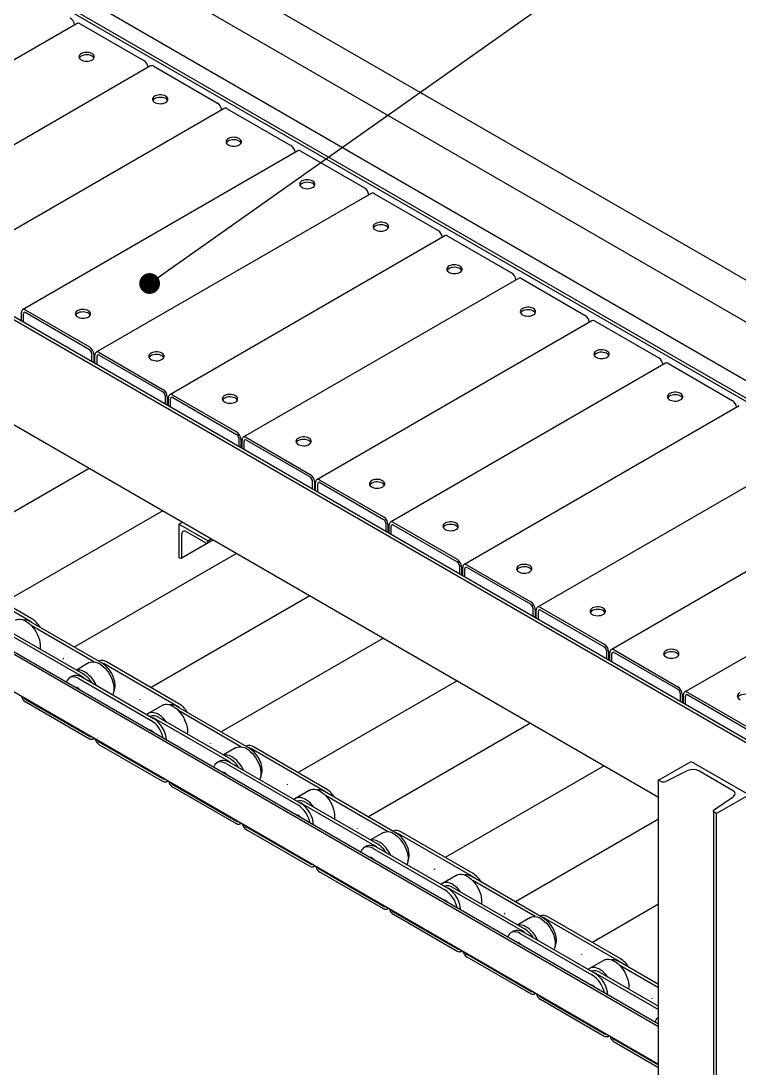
# Model space of a CAD drawing. Header units: millimetres. Extents: x 0 to 11880, y 0 to 8400.
# Drawn here: x 4230 to 4931, y 1786 to 2808 of the extents above; entities that cross this region are included whole.
import ezdxf

# ---------------------------------------------------------------- set-up
doc = ezdxf.new("R2010")
doc.units = ezdxf.units.MM
doc.header["$LTSCALE"] = 20
doc.layers.add('ANNOTAZIONI', color=7, linetype='Continuous')
doc.styles.get("Standard").update_dxf_attribs({"font": 'arial.ttf'})
doc.dimstyles.new('SLDDIMSTYLE1', dxfattribs={"dimtxt": 0.18, "dimasz": 20.32, "dimexe": 0, "dimexo": 0.0625, "dimgap": 0, "dimtad": 0, "dimtih": 1, "dimtoh": 1, "dimdec": 0, "dimrnd": 1e-09, "dimzin": 0, "dimdsep": 46, "dimtxsty": 'Standard', "dimblk1": 'DOT', "dimblk2": 'DOT', "dimsah": 1, "dimcen": 0.09, "dimadec": 0, "dimazin": 0, "dimtfac": 20.32, "dimtdec": 0, "dimtofl": 0, "dimtmove": 0, "dimatfit": 3, "dimldrblk": 'DOT', "dimfxl": 1, "dimfrac": 2, "dimtolj": 1, "dimtzin": 0, "dimarcsym": 0})

# ---------------------------------------------------------------- blocks, each defined once
blk = doc.blocks.new('_Dot')
at = {"color": 0, "linetype": 'ByBlock', "lineweight": -2}
blk.add_line((-0.5, 0), (-1, 0), dxfattribs=at)
at = {"color": 0, "linetype": 'ByBlock', "const_width": 0.5}
blk.add_lwpolyline([(-0.25, 0, 1), (0.25, 0, 1)], format="xyb", close=True, dxfattribs=at)

msp = doc.modelspace()

# ---------------------------------------------------------------- linework, layer by layer
at = {"color": 7, "linetype": 'Continuous', "lineweight": 25}
for p, q in [((6355.66, 1736.59), (3127.72, 3600.04)), ((6320.3, 1716.18), (3092.36, 3579.63)), ((6320.3, 1659.02), (3092.36, 3522.48)), ((6304.04, 1648), (3076.1, 3511.45)), ((6306.87, 1649.64), (3078.93, 3513.09)), ((6015.54, 1481.46), (2787.6, 3344.91)), ((6018.37, 1483.09), (2790.43, 3346.54)), ((4284.37, 2805.96), (4015.67, 2650.84)), ((4287.37, 2805.66), (4349.6, 2769.74)), ((4356.22, 2764.48), (4087.52, 2609.37)), ((4359.22, 2764.19), (4421.44, 2728.27)), ((4428.06, 2723.01), (4159.36, 2567.89)), ((4431.06, 2722.71), (4493.28, 2686.79)), ((4499.9, 2681.54), (4231.2, 2526.42)), ((4502.9, 2681.24), (4565.13, 2645.32)), ((4571.74, 2640.06), (4303.04, 2484.95)), ((4574.74, 2639.77), (4636.97, 2603.84)), ((3883.61, 2609.87), (4852.35, 2050.63)), ((4643.58, 2598.59), (4374.88, 2443.47)), ((4646.58, 2598.29), (4708.81, 2562.37)), ((4715.43, 2557.12), (4446.73, 2402)), ((4718.43, 2556.82), (4780.65, 2520.9)), ((4234.2, 2526.12), (4296.43, 2490.2)), ((4229.96, 2515.52), (4229.96, 2523.67)), ((4232.08, 2514.29), (4232.08, 2522.45)), ((4234.2, 2523.67), (4296.43, 2487.75)), ((4787.27, 2515.64), (4518.57, 2360.53)), ((4790.27, 2515.35), (4852.49, 2479.42)), ((4298.55, 2484.08), (4298.55, 2475.92)), ((4306.04, 2484.65), (4368.27, 2448.73)), ((4300.67, 2482.85), (4300.67, 2474.7)), ((4301.8, 2474.04), (4301.8, 2482.2)), ((4303.92, 2472.82), (4303.92, 2480.97)), ((4306.04, 2482.2), (4368.27, 2446.28)), ((4859.11, 2474.17), (4590.41, 2319.05)), ((4862.11, 2473.87), (4924.34, 2437.95)), ((4377.88, 2443.18), (4440.11, 2407.25)), ((4370.39, 2442.6), (4370.39, 2434.45)), ((4372.51, 2441.38), (4372.51, 2433.22)), ((4373.64, 2432.57), (4373.64, 2440.73)), ((4375.76, 2431.35), (4375.76, 2439.5)), ((4377.88, 2440.73), (4440.11, 2404.8)), ((4930.95, 2432.7), (4662.25, 2277.58)), ((4442.23, 2401.13), (4442.23, 2392.97)), ((4444.35, 2399.91), (4444.35, 2391.75)), ((4445.48, 2391.1), (4445.48, 2399.25)), ((4447.6, 2389.87), (4447.6, 2398.03)), ((4449.73, 2401.7), (4511.95, 2365.78)), ((4449.73, 2399.25), (4511.95, 2363.33)), ((4852.35, 1828.93), (3883.61, 2388.17)), ((4852.35, 1826.52), (3883.61, 2385.76)), ((5002.8, 2391.22), (4734.09, 2236.11)), ((4296.31, 2371.62), (4137.91, 2280.18)), ((4514.07, 2359.66), (4514.07, 2351.5)), ((4516.19, 2358.43), (4516.19, 2350.28)), ((4517.33, 2349.62), (4517.33, 2357.78)), ((4519.45, 2348.4), (4519.45, 2356.55)), ((4521.57, 2360.23), (4583.79, 2324.31)), ((4521.57, 2357.78), (4583.79, 2321.86)), ((4852.35, 1789.77), (3883.61, 2349.01)), ((5074.64, 2349.75), (4805.94, 2194.63)), ((4368.15, 2330.15), (4212.93, 2240.54)), ((4383.89, 2317.24), (4387.21, 2319.15)), ((4412.18, 2300.91), (4383.89, 2317.24)), ((4383.89, 2317.24), (4383.89, 2284.58)), ((4585.91, 2318.18), (4585.91, 2310.03)), ((4588.04, 2316.96), (4588.04, 2308.8)), ((4589.17, 2308.15), (4589.17, 2316.31)), ((4591.29, 2306.92), (4591.29, 2315.08)), ((4593.41, 2318.76), (4655.64, 2282.83)), ((4593.41, 2316.31), (4655.64, 2280.38)), ((4386.1, 2284.02), (4417.08, 2301.91)), ((4386.72, 2285.39), (4386.72, 2307.44)), ((4390.96, 2309.89), (4410.06, 2298.87)), ((4411.56, 2298.72), (4417.08, 2301.91)), ((4412.18, 2300.91), (4415.49, 2302.82)), ((4412.18, 2300.1), (4412.18, 2300.91)), ((5146.48, 2308.28), (4877.78, 2153.16)), ((4440, 2288.68), (4281.59, 2197.23)), ((4383.89, 2284.58), (4384.6, 2284.17)), ((4657.76, 2276.71), (4657.76, 2268.55)), ((4659.88, 2275.48), (4659.88, 2267.33)), ((4661.01, 2266.68), (4661.01, 2274.83)), ((4663.13, 2265.45), (4663.13, 2273.61)), ((4665.25, 2277.28), (4727.48, 2241.36)), ((4665.25, 2274.83), (4727.48, 2238.91)), ((4237.31, 2223.2), (4167.31, 2263.61)), ((4240.14, 2224.83), (4170.14, 2265.25)), ((4511.84, 2247.2), (4356.61, 2157.59)), ((4729.6, 2235.24), (4729.6, 2227.08)), ((4731.72, 2234.01), (4731.72, 2225.86)), ((4732.85, 2225.2), (4732.85, 2233.36)), ((4734.97, 2223.98), (4734.97, 2232.13)), ((4737.09, 2235.81), (4799.32, 2199.89)), ((4737.09, 2233.36), (4799.32, 2197.44)), ((4308.8, 2181.52), (4238.8, 2221.94)), ((4300.81, 2182.87), (4239.71, 2218.14)), ((4217.59, 2209.69), (4287.58, 2169.28)), ((4220.42, 2211.32), (4290.41, 2170.91)), ((4583.68, 2205.73), (4425.27, 2114.28)), ((4801.44, 2193.76), (4801.44, 2185.61)), ((4803.56, 2192.54), (4803.56, 2184.38)), ((4804.69, 2183.73), (4804.69, 2191.88)), ((4806.81, 2182.5), (4806.81, 2190.66)), ((4808.94, 2194.33), (4871.16, 2158.41)), ((4808.94, 2191.89), (4871.16, 2155.96)), ((4296.18, 2181.98), (4283.71, 2174.78)), ((4380.99, 2140.25), (4310.99, 2180.67)), ((4383.82, 2141.89), (4313.82, 2182.3)), ((4280.08, 2168.9), (4277.25, 2167.27)), ((4289.08, 2168.01), (4359.07, 2127.6)), ((4284.33, 2157.54), (4283.73, 2157.19)), ((4286.25, 2166.38), (4356.24, 2125.97)), ((4320.16, 2159.1), (4321.52, 2159.89)), ((4655.52, 2164.26), (4500.3, 2074.65)), ((4873.28, 2152.29), (4873.28, 2144.13)), ((4875.4, 2151.06), (4875.4, 2142.91)), ((4876.54, 2142.26), (4876.54, 2150.41)), ((4878.66, 2141.03), (4878.66, 2149.19)), ((4880.78, 2152.86), (4943, 2116.94)), ((4880.78, 2150.41), (4943, 2114.49)), ((4296.42, 2109.87), (4234.2, 2145.8)), ((4296.42, 2107.42), (4234.2, 2143.35)), ((4368.03, 2140.51), (4353.88, 2132.35)), ((4452.48, 2098.58), (4382.48, 2138.99)), ((4361.27, 2126.74), (4431.26, 2086.33)), ((4364.1, 2128.37), (4434.09, 2087.97)), ((4444.49, 2099.92), (4383.4, 2135.19)), ((4356.18, 2116.06), (4355.57, 2115.71)), ((4727.37, 2122.78), (4568.96, 2031.34)), ((4299.42, 2107.13), (4301.02, 2108.05)), ((4368.26, 2068.4), (4306.04, 2104.32)), ((4368.26, 2065.95), (4306.04, 2101.87)), ((4439.87, 2099.04), (4427.39, 2091.84)), ((4524.68, 2057.31), (4454.67, 2097.72)), ((4527.51, 2058.94), (4457.5, 2099.35)), ((4423.76, 2085.95), (4420.93, 2084.32)), ((4852.35, 2067.22), (4884.17, 2085.59)), ((4884.17, 2085.59), (4940.74, 2052.94)), ((4429.93, 2083.43), (4499.92, 2043.02)), ((4432.76, 2085.06), (4502.75, 2044.66)), ((4463.84, 2076.15), (4465.21, 2076.94)), ((4799.21, 2081.31), (4643.98, 1991.7)), ((4880.89, 2076.57), (4859.55, 2066.08)), ((4924.68, 2057.31), (4891.74, 2076.32)), ((4371.26, 2065.65), (4372.86, 2066.58)), ((4428.02, 2074.59), (4427.41, 2074.24)), ((4854.12, 2066.2), (4852.35, 2067.22)), ((4852.35, 1622.21), (4852.35, 2067.22)), ((4440.11, 2026.93), (4377.88, 2062.85)), ((4440.11, 2024.48), (4377.88, 2060.4)), ((4511.71, 2057.56), (4497.57, 2049.4)), ((4596.17, 2015.63), (4526.16, 2056.04)), ((4507.78, 2045.43), (4577.78, 2005.02)), ((4588.18, 2016.98), (4527.08, 2052.25)), ((4906.93, 2038.72), (4925.12, 2051.05)), ((4940.74, 2052.94), (4908.92, 2034.57)), ((4504.95, 2043.79), (4574.95, 2003.39)), ((4905.97, 2037.22), (4905.97, 1592.21)), ((4908.92, 2034.57), (4907.15, 2035.59)), ((4908.92, 1589.55), (4908.92, 2034.57)), ((4443.11, 2024.18), (4444.7, 2025.1)), ((4499.86, 2033.11), (4499.25, 2032.76)), ((4852.35, 2029.04), (4712.64, 1948.39)), ((4511.95, 1985.45), (4449.72, 2021.38)), ((4511.95, 1983), (4449.72, 2018.93)), ((4583.55, 2016.09), (4571.08, 2008.89)), ((4668.36, 1974.36), (4598.36, 2014.77)), ((4671.19, 1975.99), (4601.19, 2016.41)), ((4567.44, 2003.01), (4564.62, 2001.37)), ((4573.62, 2000.48), (4643.61, 1960.08)), ((4576.44, 2002.12), (4646.44, 1961.71)), ((4607.53, 1993.21), (4608.89, 1994)), ((4514.95, 1982.71), (4516.55, 1983.63)), ((4571.7, 1991.64), (4571.1, 1991.29)), ((4583.79, 1943.98), (4521.57, 1979.9)), ((4583.79, 1941.53), (4521.57, 1977.45)), ((4655.39, 1974.62), (4641.25, 1966.45)), ((4739.85, 1932.68), (4669.85, 1973.1)), ((4731.86, 1934.03), (4670.77, 1969.3)), ((4648.64, 1960.85), (4718.63, 1920.44)), ((4651.47, 1962.48), (4721.46, 1922.07)), ((4586.79, 1941.23), (4588.39, 1942.16)), ((4643.54, 1950.17), (4642.94, 1949.82)), ((4852.35, 1946.09), (4787.67, 1908.75)), ((4655.63, 1902.51), (4593.41, 1938.43)), ((4655.63, 1900.06), (4593.41, 1935.98)), ((4727.24, 1933.14), (4714.76, 1925.94)), ((4814.87, 1893.05), (4744.87, 1933.46)), ((4812.05, 1891.41), (4742.04, 1931.83)), ((4711.13, 1920.06), (4708.3, 1918.43)), ((4717.3, 1917.54), (4787.29, 1877.13)), ((4720.13, 1919.17), (4790.12, 1878.76)), ((4715.39, 1908.69), (4714.78, 1908.34)), ((4751.21, 1910.26), (4752.57, 1911.05)), ((4658.63, 1899.76), (4660.23, 1900.68)), ((4727.47, 1861.03), (4665.25, 1896.96)), ((4727.47, 1858.58), (4665.25, 1894.51)), ((4799.08, 1891.67), (4784.94, 1883.51)), ((4852.35, 1867.74), (4813.53, 1890.15)), ((4852.35, 1864.47), (4814.45, 1886.35)), ((4792.32, 1877.9), (4852.35, 1843.25)), ((4795.15, 1879.53), (4852.35, 1846.51)), ((4787.23, 1867.22), (4786.62, 1866.87)), ((4730.47, 1858.29), (4732.07, 1859.21)), ((4799.32, 1819.56), (4737.09, 1855.48)), ((4799.32, 1817.11), (4737.09, 1853.03)), ((4852.35, 1835.69), (4851.98, 1835.48)), ((4802.32, 1816.81), (4803.91, 1817.74)), ((4852.35, 1788.94), (4808.93, 1814.01)), ((4852.35, 1786.49), (4808.93, 1811.56))]:
    msp.add_line(p, q, dxfattribs=at)
at = {"color": 7, "linetype": 'Continuous', "lineweight": 25, "flags": 128}
for points in [[(4299.04, 2776.47), (4297.78, 2777.06), (4296.32, 2777.48), (4294.75, 2777.7), (4293.13, 2777.73), (4291.54, 2777.55), (4290.05, 2777.18), (4288.73, 2776.64), (4287.65, 2775.94), (4286.85, 2775.12), (4286.37, 2774.23), (4286.24, 2773.3), (4286.46, 2772.37), (4287.02, 2771.49), (4287.89, 2770.7), (4289.04, 2770.04), (4290.41, 2769.53), (4291.93, 2769.21), (4293.54, 2769.08), (4295.15, 2769.16), (4296.7, 2769.44), (4298.11, 2769.9), (4299.32, 2770.52), (4300.27, 2771.28), (4300.91, 2772.14), (4301.21, 2773.06), (4301.17, 2774), (4300.78, 2774.91), (4300.06, 2775.74), (4299.04, 2776.47)], [(4300.93, 2772.19), (4300.46, 2772.89), (4299.58, 2773.68), (4298.44, 2774.34), (4297.07, 2774.84), (4295.55, 2775.16), (4293.94, 2775.29), (4292.32, 2775.22), (4290.77, 2774.94), (4289.36, 2774.48), (4288.16, 2773.85), (4287.21, 2773.09), (4286.57, 2772.23), (4286.54, 2772.19)], [(4370.88, 2735), (4369.62, 2735.59), (4368.17, 2736), (4366.59, 2736.23), (4364.97, 2736.25), (4363.38, 2736.08), (4361.89, 2735.71), (4360.57, 2735.16), (4359.49, 2734.47), (4358.69, 2733.65), (4358.21, 2732.76), (4358.08, 2731.82), (4358.3, 2730.89), (4358.86, 2730.02), (4359.73, 2729.23), (4360.88, 2728.56), (4362.25, 2728.06), (4363.77, 2727.74), (4365.38, 2727.61), (4366.99, 2727.69), (4368.54, 2727.96), (4369.96, 2728.42), (4371.16, 2729.05), (4372.11, 2729.81), (4372.75, 2730.67), (4373.06, 2731.59), (4373.01, 2732.52), (4372.62, 2733.43), (4371.9, 2734.27), (4370.88, 2735)], [(4372.77, 2730.71), (4372.3, 2731.41), (4371.43, 2732.2), (4370.28, 2732.86), (4368.91, 2733.37), (4367.39, 2733.69), (4365.78, 2733.82), (4364.17, 2733.74), (4362.62, 2733.47), (4361.2, 2733.01), (4360, 2732.38), (4359.05, 2731.62), (4358.41, 2730.76), (4358.39, 2730.71)], [(4442.73, 2693.53), (4441.46, 2694.11), (4440.01, 2694.53), (4438.43, 2694.76), (4436.81, 2694.78), (4435.22, 2694.6), (4433.73, 2694.23), (4432.41, 2693.69), (4431.33, 2692.99), (4430.53, 2692.18), (4430.06, 2691.28), (4429.93, 2690.35), (4430.14, 2689.42), (4430.7, 2688.54), (4431.58, 2687.75), (4432.72, 2687.09), (4434.09, 2686.59), (4435.61, 2686.26), (4437.22, 2686.14), (4438.84, 2686.21), (4440.39, 2686.49), (4441.8, 2686.95), (4443.01, 2687.57), (4443.95, 2688.33), (4444.59, 2689.19), (4444.9, 2690.11), (4444.85, 2691.05), (4444.46, 2691.96), (4443.74, 2692.8), (4442.73, 2693.53)], [(4444.62, 2689.24), (4444.14, 2689.94), (4443.27, 2690.73), (4442.12, 2691.39), (4440.75, 2691.9), (4439.23, 2692.22), (4437.63, 2692.34), (4436.01, 2692.27), (4434.46, 2691.99), (4433.05, 2691.53), (4431.84, 2690.91), (4430.89, 2690.15), (4430.25, 2689.29), (4430.23, 2689.24)], [(4514.57, 2652.05), (4513.3, 2652.64), (4511.85, 2653.06), (4510.28, 2653.28), (4508.66, 2653.31), (4507.06, 2653.13), (4505.57, 2652.76), (4504.26, 2652.22), (4503.17, 2651.52), (4502.37, 2650.7), (4501.9, 2649.81), (4501.77, 2648.88), (4501.99, 2647.95), (4502.55, 2647.07), (4503.42, 2646.28), (4504.57, 2645.62), (4505.93, 2645.11), (4507.45, 2644.79), (4509.06, 2644.66), (4510.68, 2644.74), (4512.23, 2645.02), (4513.64, 2645.48), (4514.85, 2646.1), (4515.79, 2646.86), (4516.43, 2647.72), (4516.74, 2648.64), (4516.7, 2649.58), (4516.3, 2650.49), (4515.58, 2651.32), (4514.57, 2652.05)], [(4516.46, 2647.77), (4515.98, 2648.47), (4515.11, 2649.26), (4513.96, 2649.92), (4512.6, 2650.42), (4511.07, 2650.74), (4509.47, 2650.87), (4507.85, 2650.79), (4506.3, 2650.52), (4504.89, 2650.06), (4503.68, 2649.43), (4502.74, 2648.67), (4502.09, 2647.81), (4502.07, 2647.77)], [(4586.41, 2610.58), (4585.15, 2611.17), (4583.69, 2611.58), (4582.12, 2611.81), (4580.5, 2611.83), (4578.91, 2611.66), (4577.42, 2611.29), (4576.1, 2610.74), (4575.02, 2610.04), (4574.22, 2609.23), (4573.74, 2608.33), (4573.61, 2607.4), (4573.83, 2606.47), (4574.39, 2605.6), (4575.26, 2604.81), (4576.41, 2604.14), (4577.77, 2603.64), (4579.3, 2603.32), (4580.9, 2603.19), (4582.52, 2603.27), (4584.07, 2603.54), (4585.48, 2604), (4586.69, 2604.63), (4587.64, 2605.39), (4588.28, 2606.25), (4588.58, 2607.17), (4588.54, 2608.1), (4588.15, 2609.01), (4587.43, 2609.85), (4586.41, 2610.58)], [(4588.3, 2606.29), (4587.83, 2606.99), (4586.95, 2607.78), (4585.81, 2608.44), (4584.44, 2608.95), (4582.92, 2609.27), (4581.31, 2609.4), (4579.69, 2609.32), (4578.14, 2609.05), (4576.73, 2608.59), (4575.52, 2607.96), (4574.58, 2607.2), (4573.94, 2606.34), (4573.91, 2606.29)], [(4658.25, 2569.11), (4656.99, 2569.69), (4655.53, 2570.11), (4653.96, 2570.34), (4652.34, 2570.36), (4650.75, 2570.18), (4649.26, 2569.81), (4647.94, 2569.27), (4646.86, 2568.57), (4646.06, 2567.76), (4645.58, 2566.86), (4645.45, 2565.93), (4645.67, 2565), (4646.23, 2564.12), (4647.1, 2563.33), (4648.25, 2562.67), (4649.62, 2562.17), (4651.14, 2561.84), (4652.75, 2561.72), (4654.36, 2561.79), (4655.91, 2562.07), (4657.32, 2562.53), (4658.53, 2563.15), (4659.48, 2563.91), (4660.12, 2564.77), (4660.42, 2565.69), (4660.38, 2566.63), (4659.99, 2567.54), (4659.27, 2568.38), (4658.25, 2569.11)], [(4660.14, 2564.82), (4659.67, 2565.52), (4658.79, 2566.31), (4657.65, 2566.97), (4656.28, 2567.47), (4654.76, 2567.8), (4653.15, 2567.92), (4651.54, 2567.85), (4649.98, 2567.57), (4648.57, 2567.11), (4647.37, 2566.49), (4646.42, 2565.73), (4645.78, 2564.87), (4645.75, 2564.82)], [(4295.36, 2525.51), (4294.1, 2526.1), (4292.65, 2526.51), (4291.07, 2526.74), (4289.45, 2526.76), (4287.86, 2526.59), (4286.37, 2526.22), (4285.05, 2525.67), (4283.97, 2524.97), (4283.17, 2524.16), (4282.7, 2523.26), (4282.56, 2522.33), (4282.78, 2521.4), (4283.34, 2520.53), (4284.22, 2519.74), (4285.36, 2519.07), (4286.73, 2518.57), (4288.25, 2518.25), (4289.86, 2518.12), (4291.47, 2518.2), (4293.03, 2518.47), (4294.44, 2518.93), (4295.64, 2519.56), (4296.59, 2520.32), (4297.23, 2521.18), (4297.54, 2522.1), (4297.49, 2523.03), (4297.1, 2523.94), (4296.38, 2524.78), (4295.36, 2525.51)], [(4730.09, 2527.63), (4728.83, 2528.22), (4727.38, 2528.64), (4725.8, 2528.86), (4724.18, 2528.89), (4722.59, 2528.71), (4721.1, 2528.34), (4719.78, 2527.79), (4718.7, 2527.1), (4717.9, 2526.28), (4717.42, 2525.39), (4717.29, 2524.45), (4717.51, 2523.53), (4718.07, 2522.65), (4718.94, 2521.86), (4720.09, 2521.2), (4721.46, 2520.69), (4722.98, 2520.37), (4724.59, 2520.24), (4726.2, 2520.32), (4727.75, 2520.59), (4729.17, 2521.06), (4730.37, 2521.68), (4731.32, 2522.44), (4731.96, 2523.3), (4732.27, 2524.22), (4732.22, 2525.16), (4731.83, 2526.06), (4731.11, 2526.9), (4730.09, 2527.63)], [(4731.98, 2523.35), (4731.51, 2524.05), (4730.64, 2524.83), (4729.49, 2525.5), (4728.12, 2526), (4726.6, 2526.32), (4724.99, 2526.45), (4723.38, 2526.37), (4721.83, 2526.1), (4720.42, 2525.64), (4719.21, 2525.01), (4718.26, 2524.25), (4717.62, 2523.39), (4717.6, 2523.35)], [(4297.25, 2521.22), (4296.78, 2521.92), (4295.91, 2522.71), (4294.76, 2523.37), (4293.39, 2523.88), (4291.87, 2524.2), (4290.26, 2524.33), (4288.65, 2524.25), (4287.1, 2523.98), (4285.69, 2523.52), (4284.48, 2522.89), (4283.53, 2522.13), (4282.89, 2521.27), (4282.87, 2521.22)], [(4367.21, 2484.04), (4365.94, 2484.62), (4364.49, 2485.04), (4362.92, 2485.27), (4361.29, 2485.29), (4359.7, 2485.11), (4358.21, 2484.74), (4356.89, 2484.2), (4355.81, 2483.5), (4355.01, 2482.69), (4354.54, 2481.79), (4354.41, 2480.86), (4354.63, 2479.93), (4355.18, 2479.05), (4356.06, 2478.26), (4357.2, 2477.6), (4358.57, 2477.1), (4360.09, 2476.77), (4361.7, 2476.65), (4363.32, 2476.72), (4364.87, 2477), (4366.28, 2477.46), (4367.49, 2478.08), (4368.43, 2478.84), (4369.07, 2479.7), (4369.38, 2480.62), (4369.33, 2481.56), (4368.94, 2482.47), (4368.22, 2483.31), (4367.21, 2484.04)], [(4801.94, 2486.16), (4800.67, 2486.75), (4799.22, 2487.16), (4797.65, 2487.39), (4796.02, 2487.41), (4794.43, 2487.24), (4792.94, 2486.87), (4791.62, 2486.32), (4790.54, 2485.62), (4789.74, 2484.81), (4789.27, 2483.91), (4789.14, 2482.98), (4789.35, 2482.05), (4789.91, 2481.17), (4790.79, 2480.39), (4791.93, 2479.72), (4793.3, 2479.22), (4794.82, 2478.9), (4796.43, 2478.77), (4798.05, 2478.85), (4799.6, 2479.12), (4801.01, 2479.58), (4802.22, 2480.21), (4803.16, 2480.97), (4803.8, 2481.83), (4804.11, 2482.75), (4804.06, 2483.68), (4803.67, 2484.59), (4802.95, 2485.43), (4801.94, 2486.16)], [(4803.83, 2481.87), (4803.35, 2482.57), (4802.48, 2483.36), (4801.33, 2484.02), (4799.96, 2484.53), (4798.44, 2484.85), (4796.84, 2484.98), (4795.22, 2484.9), (4793.67, 2484.63), (4792.26, 2484.17), (4791.05, 2483.54), (4790.1, 2482.78), (4789.46, 2481.92), (4789.44, 2481.87)], [(4369.1, 2479.75), (4368.62, 2480.45), (4367.75, 2481.24), (4366.6, 2481.9), (4365.24, 2482.4), (4363.71, 2482.73), (4362.11, 2482.85), (4360.49, 2482.78), (4358.94, 2482.5), (4357.53, 2482.04), (4356.32, 2481.42), (4355.37, 2480.66), (4354.73, 2479.8), (4354.71, 2479.75)], [(4439.05, 2442.56), (4437.78, 2443.15), (4436.33, 2443.57), (4434.76, 2443.79), (4433.14, 2443.82), (4431.54, 2443.64), (4430.05, 2443.27), (4428.74, 2442.72), (4427.65, 2442.03), (4426.86, 2441.21), (4426.38, 2440.32), (4426.25, 2439.38), (4426.47, 2438.46), (4427.03, 2437.58), (4427.9, 2436.79), (4429.05, 2436.13), (4430.41, 2435.62), (4431.94, 2435.3), (4433.54, 2435.17), (4435.16, 2435.25), (4436.71, 2435.52), (4438.12, 2435.99), (4439.33, 2436.61), (4440.27, 2437.37), (4440.92, 2438.23), (4441.22, 2439.15), (4441.18, 2440.09), (4440.79, 2441), (4440.06, 2441.83), (4439.05, 2442.56)], [(4873.78, 2444.69), (4872.51, 2445.27), (4871.06, 2445.69), (4869.49, 2445.91), (4867.87, 2445.94), (4866.27, 2445.76), (4864.78, 2445.39), (4863.47, 2444.85), (4862.38, 2444.15), (4861.59, 2443.34), (4861.11, 2442.44), (4860.98, 2441.51), (4861.2, 2440.58), (4861.76, 2439.7), (4862.63, 2438.91), (4863.78, 2438.25), (4865.14, 2437.75), (4866.66, 2437.42), (4868.27, 2437.3), (4869.89, 2437.37), (4871.44, 2437.65), (4872.85, 2438.11), (4874.06, 2438.73), (4875, 2439.49), (4875.64, 2440.35), (4875.95, 2441.27), (4875.91, 2442.21), (4875.51, 2443.12), (4874.79, 2443.96), (4873.78, 2444.69)], [(4875.67, 2440.4), (4875.19, 2441.1), (4874.32, 2441.89), (4873.17, 2442.55), (4871.81, 2443.05), (4870.28, 2443.38), (4868.68, 2443.5), (4867.06, 2443.43), (4865.51, 2443.15), (4864.1, 2442.69), (4862.89, 2442.07), (4861.95, 2441.31), (4861.31, 2440.45), (4861.28, 2440.4)], [(4440.94, 2438.28), (4440.46, 2438.98), (4439.59, 2439.76), (4438.44, 2440.43), (4437.08, 2440.93), (4435.56, 2441.25), (4433.95, 2441.38), (4432.33, 2441.3), (4430.78, 2441.03), (4429.37, 2440.57), (4428.16, 2439.94), (4427.22, 2439.18), (4426.58, 2438.32), (4426.55, 2438.28)], [(4510.89, 2401.09), (4509.63, 2401.68), (4508.17, 2402.09), (4506.6, 2402.32), (4504.98, 2402.34), (4503.39, 2402.17), (4501.9, 2401.8), (4500.58, 2401.25), (4499.5, 2400.55), (4498.7, 2399.74), (4498.22, 2398.84), (4498.09, 2397.91), (4498.31, 2396.98), (4498.87, 2396.1), (4499.74, 2395.32), (4500.89, 2394.65), (4502.26, 2394.15), (4503.78, 2393.83), (4505.38, 2393.7), (4507, 2393.78), (4508.55, 2394.05), (4509.96, 2394.51), (4511.17, 2395.14), (4512.12, 2395.9), (4512.76, 2396.76), (4513.06, 2397.68), (4513.02, 2398.61), (4512.63, 2399.52), (4511.91, 2400.36), (4510.89, 2401.09)], [(4512.78, 2396.8), (4512.31, 2397.5), (4511.43, 2398.29), (4510.29, 2398.95), (4508.92, 2399.46), (4507.4, 2399.78), (4505.79, 2399.91), (4504.17, 2399.83), (4502.62, 2399.56), (4501.21, 2399.1), (4500, 2398.47), (4499.06, 2397.71), (4498.42, 2396.85), (4498.39, 2396.8)], [(4582.73, 2359.62), (4581.47, 2360.2), (4580.02, 2360.62), (4578.44, 2360.84), (4576.82, 2360.87), (4575.23, 2360.69), (4573.74, 2360.32), (4572.42, 2359.78), (4571.34, 2359.08), (4570.54, 2358.27), (4570.06, 2357.37), (4569.93, 2356.44), (4570.15, 2355.51), (4570.71, 2354.63), (4571.58, 2353.84), (4572.73, 2353.18), (4574.1, 2352.68), (4575.62, 2352.35), (4577.23, 2352.23), (4578.84, 2352.3), (4580.39, 2352.58), (4581.8, 2353.04), (4583.01, 2353.66), (4583.96, 2354.42), (4584.6, 2355.28), (4584.9, 2356.2), (4584.86, 2357.14), (4584.47, 2358.05), (4583.75, 2358.89), (4582.73, 2359.62)], [(4584.62, 2355.33), (4584.15, 2356.03), (4583.28, 2356.82), (4582.13, 2357.48), (4580.76, 2357.98), (4579.24, 2358.31), (4577.63, 2358.43), (4576.02, 2358.36), (4574.47, 2358.08), (4573.05, 2357.62), (4571.85, 2357), (4570.9, 2356.24), (4570.26, 2355.38), (4570.24, 2355.33)], [(4654.57, 2318.14), (4653.31, 2318.73), (4651.86, 2319.15), (4650.28, 2319.37), (4648.66, 2319.4), (4647.07, 2319.22), (4645.58, 2318.85), (4644.26, 2318.3), (4643.18, 2317.61), (4642.38, 2316.79), (4641.91, 2315.9), (4641.77, 2314.96), (4641.99, 2314.04), (4642.55, 2313.16), (4643.43, 2312.37), (4644.57, 2311.71), (4645.94, 2311.2), (4647.46, 2310.88), (4649.07, 2310.75), (4650.68, 2310.83), (4652.24, 2311.1), (4653.65, 2311.56), (4654.85, 2312.19), (4655.8, 2312.95), (4656.44, 2313.81), (4656.75, 2314.73), (4656.7, 2315.67), (4656.31, 2316.57), (4655.59, 2317.41), (4654.57, 2318.14)], [(4656.47, 2313.86), (4655.99, 2314.56), (4655.12, 2315.34), (4653.97, 2316.01), (4652.6, 2316.51), (4651.08, 2316.83), (4649.47, 2316.96), (4647.86, 2316.88), (4646.31, 2316.61), (4644.9, 2316.15), (4643.69, 2315.52), (4642.74, 2314.76), (4642.1, 2313.9), (4642.08, 2313.86)], [(4726.42, 2276.67), (4725.15, 2277.26), (4723.7, 2277.67), (4722.13, 2277.9), (4720.5, 2277.92), (4718.91, 2277.75), (4717.42, 2277.38), (4716.11, 2276.83), (4715.02, 2276.13), (4714.22, 2275.32), (4713.75, 2274.42), (4713.62, 2273.49), (4713.84, 2272.56), (4714.39, 2271.68), (4715.27, 2270.9), (4716.41, 2270.23), (4717.78, 2269.73), (4719.3, 2269.41), (4720.91, 2269.28), (4722.53, 2269.36), (4724.08, 2269.63), (4725.49, 2270.09), (4726.7, 2270.72), (4727.64, 2271.48), (4728.28, 2272.34), (4728.59, 2273.26), (4728.54, 2274.19), (4728.15, 2275.1), (4727.43, 2275.94), (4726.42, 2276.67)], [(4728.31, 2272.38), (4727.83, 2273.08), (4726.96, 2273.87), (4725.81, 2274.53), (4724.45, 2275.04), (4722.92, 2275.36), (4721.32, 2275.49), (4719.7, 2275.41), (4718.15, 2275.14), (4716.74, 2274.67), (4715.53, 2274.05), (4714.58, 2273.29), (4713.94, 2272.43), (4713.92, 2272.38)], [(4798.26, 2235.2), (4796.99, 2235.78), (4795.54, 2236.2), (4793.97, 2236.42), (4792.35, 2236.45), (4790.75, 2236.27), (4789.26, 2235.9), (4787.95, 2235.36), (4786.86, 2234.66), (4786.07, 2233.85), (4785.59, 2232.95), (4785.46, 2232.02), (4785.68, 2231.09), (4786.24, 2230.21), (4787.11, 2229.42), (4788.26, 2228.76), (4789.62, 2228.26), (4791.15, 2227.93), (4792.75, 2227.81), (4794.37, 2227.88), (4795.92, 2228.16), (4797.33, 2228.62), (4798.54, 2229.24), (4799.48, 2230), (4800.13, 2230.86), (4800.43, 2231.78), (4800.39, 2232.72), (4800, 2233.63), (4799.28, 2234.47), (4798.26, 2235.2)], [(4800.15, 2230.91), (4799.67, 2231.61), (4798.8, 2232.4), (4797.65, 2233.06), (4796.29, 2233.56), (4794.77, 2233.89), (4793.16, 2234.01), (4791.54, 2233.94), (4789.99, 2233.66), (4788.58, 2233.2), (4787.37, 2232.58), (4786.43, 2231.82), (4785.79, 2230.96), (4785.76, 2230.91)], [(4224.34, 2223.46), (4225.58, 2224.01), (4227.13, 2224.35), (4228.82, 2224.36), (4230.6, 2224.04), (4232.46, 2223.41), (4234.34, 2222.47)], [(4234.34, 2222.47), (4236.23, 2221.23), (4238.08, 2219.73), (4239.86, 2217.98), (4241.55, 2216.03), (4243.1, 2213.89), (4244.51, 2211.62), (4245.73, 2209.25), (4246.74, 2206.83), (4247.54, 2204.39), (4248.1, 2201.98), (4248.41, 2199.65), (4248.47, 2197.43), (4248.29, 2195.37), (4248.26, 2195.24)], [(4240.29, 2221.07), (4239.09, 2222.03), (4237.31, 2223.2)], [(4870.1, 2193.72), (4868.84, 2194.31), (4867.38, 2194.72), (4865.81, 2194.95), (4864.19, 2194.98), (4862.6, 2194.8), (4861.11, 2194.43), (4859.79, 2193.88), (4858.71, 2193.19), (4857.91, 2192.37), (4857.43, 2191.48), (4857.3, 2190.54), (4857.52, 2189.62), (4858.08, 2188.74), (4858.95, 2187.95), (4860.1, 2187.29), (4861.47, 2186.78), (4862.99, 2186.46), (4864.59, 2186.33), (4866.21, 2186.41), (4867.76, 2186.68), (4869.17, 2187.14), (4870.38, 2187.77), (4871.33, 2188.53), (4871.97, 2189.39), (4872.27, 2190.31), (4872.23, 2191.25), (4871.84, 2192.15), (4871.12, 2192.99), (4870.1, 2193.72)], [(4871.99, 2189.44), (4871.52, 2190.13), (4870.64, 2190.92), (4869.5, 2191.59), (4868.13, 2192.09), (4866.61, 2192.41), (4865, 2192.54), (4863.38, 2192.46), (4861.83, 2192.19), (4860.42, 2191.73), (4859.22, 2191.1), (4858.27, 2190.34), (4857.63, 2189.48), (4857.6, 2189.44)], [(4270.9, 2185.85), (4270.9, 2185.81), (4270.92, 2185.78), (4270.94, 2185.75), (4270.97, 2185.73), (4271, 2185.72), (4271.02, 2185.72), (4271.03, 2185.74), (4271.04, 2185.77), (4271.03, 2185.8), (4271.02, 2185.84), (4271, 2185.87), (4270.97, 2185.89), (4270.94, 2185.9), (4270.92, 2185.89), (4270.9, 2185.88), (4270.9, 2185.85)], [(4296.18, 2181.98), (4297.42, 2182.54), (4298.98, 2182.87), (4300.66, 2182.89), (4302.45, 2182.57), (4304.3, 2181.94), (4306.18, 2180.99)], [(4306.18, 2180.99), (4308.07, 2179.76), (4309.92, 2178.26), (4311.7, 2176.51), (4313.39, 2174.55), (4314.95, 2172.42), (4316.35, 2170.15), (4317.57, 2167.78), (4318.58, 2165.35), (4319.38, 2162.91), (4319.94, 2160.51), (4320.25, 2158.17), (4320.32, 2155.96), (4320.13, 2153.9), (4319.69, 2152.03), (4319.15, 2150.65)], [(4310.99, 2180.67), (4309.21, 2181.55), (4308.01, 2181.98)], [(4252.52, 2175.2), (4252.51, 2175.24), (4252.52, 2175.26), (4252.53, 2175.28), (4252.56, 2175.29), (4252.58, 2175.28)], [(4286.25, 2166.38), (4284.47, 2167.26), (4282.72, 2167.84), (4281.05, 2168.1), (4279.47, 2168.03), (4278.03, 2167.65), (4276.76, 2166.95), (4275.66, 2165.95), (4274.78, 2164.67), (4274.12, 2163.14), (4274.01, 2162.79)], [(4280.08, 2168.9), (4280.86, 2169.28), (4282.3, 2169.67), (4283.88, 2169.73), (4285.55, 2169.47), (4287.3, 2168.89), (4289.08, 2168.01)], [(4303.35, 2159.77), (4302.84, 2160.81), (4301.53, 2163.13), (4300.04, 2165.34), (4298.42, 2167.39), (4296.68, 2169.25), (4294.86, 2170.88), (4292.98, 2172.25), (4291.1, 2173.34), (4289.22, 2174.13), (4287.4, 2174.6), (4285.66, 2174.76), (4284.05, 2174.59)], [(4290.56, 2167.15), (4289.36, 2168.11), (4287.58, 2169.28)], [(4931.63, 2152.41), (4930.55, 2151.71), (4929.75, 2150.9), (4929.27, 2150), (4929.14, 2149.07), (4929.36, 2148.14), (4929.92, 2147.26), (4930.79, 2146.47), (4931.94, 2145.81)], [(4943.83, 2147.96), (4943.36, 2148.66), (4942.49, 2149.45), (4941.34, 2150.11), (4939.97, 2150.62), (4938.45, 2150.94), (4936.84, 2151.07), (4935.23, 2150.99), (4933.68, 2150.71), (4932.26, 2150.25), (4931.06, 2149.63), (4930.11, 2148.87), (4929.47, 2148.01), (4929.45, 2147.96)], [(4345.92, 2146.21), (4345.93, 2146.18), (4345.94, 2146.14), (4345.97, 2146.11), (4345.99, 2146.09), (4346.02, 2146.08), (4346.04, 2146.08), (4346.06, 2146.1), (4346.06, 2146.13), (4346.06, 2146.16), (4346.04, 2146.2), (4346.02, 2146.23), (4345.99, 2146.25), (4345.97, 2146.26), (4345.94, 2146.26), (4345.93, 2146.24), (4345.92, 2146.21)], [(4368.03, 2140.51), (4369.26, 2141.07), (4370.82, 2141.4), (4372.5, 2141.41), (4374.29, 2141.1), (4376.14, 2140.46), (4378.02, 2139.52)], [(4378.02, 2139.52), (4379.91, 2138.29), (4381.76, 2136.78), (4383.55, 2135.04), (4385.23, 2133.08), (4386.79, 2130.95), (4388.19, 2128.67), (4389.41, 2126.3), (4390.43, 2123.88), (4391.22, 2121.44), (4391.78, 2119.03), (4392.1, 2116.7), (4392.16, 2114.48), (4391.97, 2112.42), (4391.95, 2112.3)], [(4383.97, 2138.13), (4382.77, 2139.08), (4380.99, 2140.25)], [(4371.87, 2123.88), (4370.26, 2125.92), (4368.52, 2127.77), (4366.7, 2129.4), (4364.83, 2130.77), (4362.94, 2131.87), (4361.07, 2132.66), (4359.24, 2133.13), (4357.5, 2133.28), (4355.88, 2133.11), (4354.4, 2132.61), (4353.08, 2131.8), (4352.57, 2131.36)], [(4361.27, 2126.74), (4359.49, 2127.62), (4358.29, 2128.05)], [(4300.43, 2108.39), (4300.34, 2108.19), (4299.95, 2107.57), (4299.42, 2107.13), (4298.78, 2106.89), (4298.05, 2106.86), (4297.25, 2107.04), (4296.42, 2107.42)], [(4414.58, 2102.9), (4414.59, 2102.87), (4414.6, 2102.83), (4414.63, 2102.8), (4414.65, 2102.78), (4414.68, 2102.77), (4414.7, 2102.77), (4414.72, 2102.79), (4414.72, 2102.82), (4414.72, 2102.85), (4414.7, 2102.89), (4414.68, 2102.92), (4414.65, 2102.94), (4414.63, 2102.95), (4414.6, 2102.95), (4414.59, 2102.93), (4414.58, 2102.9)], [(4439.87, 2099.04), (4441.1, 2099.59), (4442.66, 2099.93), (4444.35, 2099.94), (4446.13, 2099.62), (4447.98, 2098.99), (4449.87, 2098.05)], [(4449.87, 2098.05), (4451.75, 2096.81), (4453.6, 2095.31), (4455.39, 2093.56), (4457.07, 2091.61), (4458.63, 2089.47), (4460.03, 2087.2), (4461.25, 2084.83), (4462.27, 2082.4), (4463.06, 2079.97), (4463.62, 2077.56), (4463.94, 2075.23), (4464, 2073.01), (4463.81, 2070.95), (4463.37, 2069.08), (4462.83, 2067.7)], [(4454.67, 2097.72), (4452.9, 2098.6), (4451.7, 2099.03)], [(4396.2, 2092.26), (4396.2, 2092.29), (4396.2, 2092.32), (4396.22, 2092.33), (4396.24, 2092.34), (4396.27, 2092.33)], [(4423.76, 2085.95), (4424.55, 2086.33), (4425.99, 2086.72), (4427.56, 2086.78), (4429.24, 2086.52), (4430.98, 2085.95), (4432.76, 2085.06)], [(4447.04, 2076.82), (4446.52, 2077.86), (4445.21, 2080.19), (4443.73, 2082.4), (4442.1, 2084.45), (4440.36, 2086.3), (4438.54, 2087.93), (4436.67, 2089.3), (4434.78, 2090.39), (4432.91, 2091.18), (4431.09, 2091.66), (4429.35, 2091.81), (4427.73, 2091.64)], [(4434.24, 2084.21), (4433.04, 2085.16), (4431.26, 2086.33)], [(4429.93, 2083.43), (4428.15, 2084.31), (4426.41, 2084.89), (4424.73, 2085.15), (4423.16, 2085.09), (4421.72, 2084.7), (4420.44, 2084), (4419.35, 2083.01), (4418.46, 2081.73), (4417.8, 2080.19), (4417.69, 2079.84)], [(4372.27, 2066.92), (4372.18, 2066.71), (4371.79, 2066.09), (4371.26, 2065.65), (4370.62, 2065.42), (4369.89, 2065.39), (4369.09, 2065.57), (4368.26, 2065.95)], [(4489.61, 2063.27), (4489.61, 2063.23), (4489.63, 2063.2), (4489.65, 2063.16), (4489.68, 2063.14), (4489.7, 2063.13), (4489.73, 2063.14), (4489.74, 2063.16), (4489.75, 2063.18), (4489.74, 2063.22), (4489.73, 2063.25), (4489.7, 2063.28), (4489.68, 2063.31), (4489.65, 2063.32), (4489.63, 2063.31), (4489.61, 2063.29), (4489.61, 2063.27)], [(4511.71, 2057.56), (4512.94, 2058.12), (4514.5, 2058.45), (4516.19, 2058.46), (4517.97, 2058.15), (4519.82, 2057.52), (4521.71, 2056.57)], [(4521.71, 2056.57), (4523.59, 2055.34), (4525.44, 2053.84), (4527.23, 2052.09), (4528.92, 2050.13), (4530.47, 2048), (4531.87, 2045.73), (4533.09, 2043.36), (4534.11, 2040.93), (4534.91, 2038.49), (4535.47, 2036.09), (4535.78, 2033.75), (4535.84, 2031.54), (4535.65, 2029.48), (4535.63, 2029.35)], [(4527.66, 2055.18), (4526.46, 2056.14), (4524.68, 2057.31)], [(4925.12, 2051.05), (4925.97, 2051.75), (4926.59, 2052.53), (4926.94, 2053.37), (4927.02, 2054.23), (4926.82, 2055.08), (4926.36, 2055.89), (4925.63, 2056.65), (4924.68, 2057.31)], [(4515.56, 2040.94), (4513.94, 2042.97), (4512.21, 2044.83), (4510.38, 2046.46), (4508.51, 2047.83), (4506.62, 2048.92), (4504.75, 2049.71), (4502.93, 2050.18), (4501.19, 2050.34), (4499.56, 2050.16), (4498.08, 2049.67), (4496.77, 2048.86), (4496.25, 2048.41)], [(4504.95, 2043.79), (4503.18, 2044.68), (4501.98, 2045.1)], [(4907.15, 2035.59), (4906.67, 2035.92), (4906.31, 2036.3), (4906.08, 2036.71), (4905.98, 2037.13), (4906.02, 2037.56), (4906.19, 2037.98), (4906.5, 2038.37), (4906.93, 2038.72)], [(4444.11, 2025.45), (4444.03, 2025.24), (4443.63, 2024.62), (4443.11, 2024.18), (4442.46, 2023.94), (4441.73, 2023.91), (4440.93, 2024.09), (4440.11, 2024.48)], [(4558.27, 2019.95), (4558.27, 2019.92), (4558.29, 2019.88), (4558.31, 2019.85), (4558.34, 2019.83), (4558.36, 2019.82), (4558.39, 2019.83), (4558.4, 2019.84), (4558.41, 2019.87), (4558.4, 2019.91), (4558.39, 2019.94), (4558.36, 2019.97), (4558.34, 2020), (4558.31, 2020), (4558.29, 2020), (4558.27, 2019.98), (4558.27, 2019.95)], [(4583.55, 2016.09), (4584.79, 2016.64), (4586.34, 2016.98), (4588.03, 2016.99), (4589.81, 2016.68), (4591.67, 2016.04), (4593.55, 2015.1)], [(4593.55, 2015.1), (4595.44, 2013.87), (4597.29, 2012.36), (4599.07, 2010.62), (4600.76, 2008.66), (4602.32, 2006.53), (4603.72, 2004.25), (4604.94, 2001.88), (4605.95, 1999.46), (4606.75, 1997.02), (4607.31, 1994.61), (4607.62, 1992.28), (4607.68, 1990.06), (4607.5, 1988), (4607.06, 1986.13), (4606.51, 1984.76)], [(4598.36, 2014.77), (4596.58, 2015.66), (4595.38, 2016.08)], [(4539.89, 2009.31), (4539.88, 2009.34), (4539.89, 2009.37), (4539.9, 2009.39), (4539.92, 2009.39), (4539.95, 2009.38)], [(4567.44, 2003.01), (4568.23, 2003.39), (4569.67, 2003.77), (4571.24, 2003.83), (4572.92, 2003.58), (4574.66, 2003), (4576.44, 2002.12)], [(4590.72, 1993.87), (4590.21, 1994.91), (4588.89, 1997.24), (4587.41, 1999.45), (4585.79, 2001.5), (4584.05, 2003.35), (4582.23, 2004.98), (4580.35, 2006.35), (4578.46, 2007.44), (4576.59, 2008.23), (4574.77, 2008.71), (4573.03, 2008.86), (4571.42, 2008.69)], [(4573.62, 2000.48), (4571.84, 2001.37), (4570.09, 2001.94), (4568.42, 2002.2), (4566.84, 2002.14), (4565.4, 2001.75), (4564.12, 2001.06), (4563.03, 2000.06), (4562.15, 1998.78), (4561.49, 1997.25), (4561.38, 1996.9)], [(4577.93, 2001.26), (4576.73, 2002.22), (4574.95, 2003.39)], [(4515.95, 1983.97), (4515.87, 1983.77), (4515.48, 1983.14), (4514.95, 1982.71), (4514.31, 1982.47), (4513.57, 1982.44), (4512.78, 1982.62), (4511.95, 1983)], [(4633.29, 1980.32), (4633.3, 1980.28), (4633.31, 1980.25), (4633.33, 1980.22), (4633.36, 1980.2), (4633.39, 1980.19), (4633.41, 1980.19), (4633.43, 1980.21), (4633.43, 1980.24), (4633.43, 1980.27), (4633.41, 1980.31), (4633.39, 1980.34), (4633.36, 1980.36), (4633.33, 1980.37), (4633.31, 1980.36), (4633.3, 1980.35), (4633.29, 1980.32)], [(4655.39, 1974.62), (4656.63, 1975.17), (4658.19, 1975.51), (4659.87, 1975.52), (4661.66, 1975.2), (4663.51, 1974.57), (4665.39, 1973.63)], [(4665.39, 1973.63), (4667.28, 1972.39), (4669.13, 1970.89), (4670.91, 1969.14), (4672.6, 1967.19), (4674.16, 1965.05), (4675.56, 1962.78), (4676.78, 1960.41), (4677.79, 1957.98), (4678.59, 1955.55), (4679.15, 1953.14), (4679.46, 1950.81), (4679.53, 1948.59), (4679.34, 1946.53), (4679.32, 1946.4)], [(4671.34, 1972.23), (4670.14, 1973.19), (4668.36, 1974.36)], [(4659.24, 1957.99), (4657.63, 1960.02), (4655.89, 1961.88), (4654.07, 1963.51), (4652.2, 1964.88), (4650.31, 1965.97), (4648.43, 1966.76), (4646.61, 1967.24), (4644.87, 1967.39), (4643.25, 1967.22), (4641.76, 1966.72), (4640.45, 1965.91), (4639.94, 1965.46)], [(4648.64, 1960.85), (4646.86, 1961.73), (4645.66, 1962.16)], [(4587.79, 1942.5), (4587.71, 1942.29), (4587.32, 1941.67), (4586.79, 1941.23), (4586.15, 1941), (4585.41, 1940.97), (4584.62, 1941.15), (4583.79, 1941.53)], [(4701.95, 1937.01), (4701.96, 1936.97), (4701.97, 1936.94), (4701.99, 1936.91), (4702.02, 1936.89), (4702.05, 1936.88), (4702.07, 1936.88), (4702.09, 1936.9), (4702.09, 1936.93), (4702.09, 1936.96), (4702.07, 1937), (4702.05, 1937.03), (4702.02, 1937.05), (4701.99, 1937.06), (4701.97, 1937.05), (4701.96, 1937.04), (4701.95, 1937.01)], [(4727.24, 1933.14), (4728.47, 1933.7), (4730.03, 1934.03), (4731.71, 1934.04), (4733.5, 1933.73), (4735.35, 1933.1), (4737.23, 1932.15)], [(4737.23, 1932.15), (4739.12, 1930.92), (4740.97, 1929.42), (4742.76, 1927.67), (4744.44, 1925.71), (4746, 1923.58), (4747.4, 1921.31), (4748.62, 1918.94), (4749.64, 1916.51), (4750.43, 1914.07), (4750.99, 1911.67), (4751.31, 1909.33), (4751.37, 1907.12), (4751.18, 1905.06), (4750.74, 1903.19), (4750.2, 1901.81)], [(4742.04, 1931.83), (4740.26, 1932.71), (4739.06, 1933.14)], [(4683.57, 1926.36), (4683.57, 1926.39), (4683.57, 1926.42), (4683.59, 1926.44), (4683.61, 1926.44), (4683.64, 1926.44)], [(4734.41, 1910.93), (4733.89, 1911.97), (4732.58, 1914.29), (4731.1, 1916.5), (4729.47, 1918.55), (4727.73, 1920.41), (4725.91, 1922.04), (4724.04, 1923.41), (4722.15, 1924.5), (4720.28, 1925.29), (4718.45, 1925.76), (4716.71, 1925.92), (4715.1, 1925.74)], [(4717.3, 1917.54), (4715.52, 1918.42), (4713.78, 1919), (4712.1, 1919.26), (4710.53, 1919.19), (4709.09, 1918.81), (4707.81, 1918.11), (4706.72, 1917.11), (4705.83, 1915.83), (4705.17, 1914.3), (4705.06, 1913.95)], [(4711.13, 1920.06), (4711.91, 1920.44), (4713.35, 1920.82), (4714.93, 1920.89), (4716.6, 1920.63), (4718.35, 1920.05), (4720.13, 1919.17)], [(4721.61, 1918.31), (4720.41, 1919.27), (4718.63, 1920.44)], [(4659.64, 1901.03), (4659.55, 1900.82), (4659.16, 1900.2), (4658.63, 1899.76), (4657.99, 1899.52), (4657.26, 1899.49), (4656.46, 1899.67), (4655.63, 1900.06)], [(4776.97, 1897.37), (4776.98, 1897.34), (4776.99, 1897.3), (4777.02, 1897.27), (4777.04, 1897.25), (4777.07, 1897.24), (4777.09, 1897.24), (4777.11, 1897.26), (4777.12, 1897.29), (4777.11, 1897.32), (4777.09, 1897.36), (4777.07, 1897.39), (4777.04, 1897.41), (4777.02, 1897.42), (4776.99, 1897.42), (4776.98, 1897.4), (4776.97, 1897.37)], [(4799.08, 1891.67), (4800.31, 1892.22), (4801.87, 1892.56), (4803.56, 1892.57), (4805.34, 1892.26), (4807.19, 1891.62), (4809.08, 1890.68)], [(4815.03, 1889.29), (4813.83, 1890.24), (4812.05, 1891.41)], [(4802.93, 1875.04), (4801.31, 1877.08), (4799.57, 1878.93), (4797.75, 1880.56), (4795.88, 1881.93), (4793.99, 1883.02), (4792.12, 1883.81), (4790.3, 1884.29), (4788.56, 1884.44), (4786.93, 1884.27), (4785.45, 1883.77), (4784.13, 1882.96), (4783.62, 1882.51)], [(4809.08, 1890.68), (4810.96, 1889.45), (4812.81, 1887.94), (4814.6, 1886.2), (4816.28, 1884.24), (4817.84, 1882.11), (4819.24, 1879.83), (4820.46, 1877.46), (4821.48, 1875.04), (4822.27, 1872.6), (4822.83, 1870.19), (4823.15, 1867.86), (4823.21, 1865.64), (4823.02, 1863.58), (4823, 1863.45)], [(4792.32, 1877.9), (4790.54, 1878.78), (4789.34, 1879.21)], [(4731.48, 1859.55), (4731.39, 1859.35), (4731, 1858.72), (4730.47, 1858.29), (4729.83, 1858.05), (4729.1, 1858.02), (4728.3, 1858.2), (4727.47, 1858.58)], [(4845.63, 1854.06), (4845.64, 1854.03), (4845.65, 1853.99), (4845.68, 1853.96), (4845.7, 1853.94), (4845.73, 1853.93), (4845.75, 1853.93), (4845.77, 1853.95), (4845.78, 1853.98), (4845.77, 1854.01), (4845.75, 1854.05), (4845.73, 1854.08), (4845.7, 1854.1), (4845.68, 1854.11), (4845.65, 1854.11), (4845.64, 1854.09), (4845.63, 1854.06)], [(4827.25, 1843.41), (4827.25, 1843.45), (4827.25, 1843.48), (4827.27, 1843.49), (4827.29, 1843.5), (4827.32, 1843.49)], [(4803.32, 1818.08), (4803.24, 1817.87), (4802.84, 1817.25), (4802.32, 1816.81), (4801.67, 1816.57), (4800.94, 1816.55), (4800.14, 1816.73), (4799.32, 1817.11)]]:
    msp.add_lwpolyline(points, dxfattribs=at)
at = {"color": 7, "linetype": 'Continuous', "lineweight": 25}
for centre, radius, start, end in [((4272.68, 2803.35), 9.36, 7.44622, 57.14065), ((4285.62, 2803.21), 3.02, 54.38242, 114.30712), ((4344.52, 2761.88), 9.36, 7.44622, 57.14065), ((4357.46, 2761.73), 3.02, 54.38242, 114.30712), ((4416.36, 2720.4), 9.36, 7.44622, 57.14065), ((4429.3, 2720.26), 3.02, 54.38242, 114.30712), ((4488.21, 2678.93), 9.36, 7.44622, 57.14065), ((4501.14, 2678.79), 3.02, 54.38242, 114.30712), ((4560.05, 2637.46), 9.36, 7.44622, 57.14065), ((4572.98, 2637.31), 3.02, 54.38242, 114.30712), ((4631.89, 2595.98), 9.36, 7.44622, 57.14065), ((4644.83, 2595.84), 3.02, 54.38242, 114.30712), ((4703.73, 2554.51), 9.36, 7.44622, 57.14065), ((4716.67, 2554.37), 3.02, 54.38242, 114.30712), ((4232.54, 2524.09), 2.62, 50.79671, 189.21404), ((4233.37, 2522.66), 1.31, 50.79671, 189.21404), ((4775.57, 2513.04), 9.36, 7.44622, 57.14065), ((4788.51, 2512.89), 3.02, 54.38242, 114.30712), ((4291.46, 2482.43), 9.22, 2.60548, 57.39452), ((4293.94, 2483.87), 4.61, 2.60548, 57.39452), ((4304.39, 2482.62), 2.62, 50.79671, 189.21404), ((4305.21, 2481.18), 1.31, 50.79671, 189.21404), ((4847.42, 2471.56), 9.36, 7.44622, 57.14065), ((4860.35, 2471.42), 3.02, 54.38242, 114.30712), ((4363.3, 2440.96), 9.22, 2.60548, 57.39452), ((4365.78, 2442.39), 4.61, 2.60548, 57.39452), ((4376.23, 2441.15), 2.62, 50.79671, 189.21404), ((4377.06, 2439.71), 1.31, 50.79671, 189.21404), ((4919.26, 2430.09), 9.36, 7.44622, 57.14065), ((4435.14, 2399.49), 9.22, 2.60548, 57.39452), ((4437.63, 2400.92), 4.61, 2.60548, 57.39452), ((4448.07, 2399.67), 2.62, 50.79671, 189.21404), ((4448.9, 2398.24), 1.31, 50.79671, 189.21404), ((4506.98, 2358.01), 9.22, 2.60548, 57.39452), ((4509.47, 2359.45), 4.61, 2.60548, 57.39452), ((4519.91, 2358.2), 2.62, 50.79671, 189.21404), ((4520.74, 2356.76), 1.31, 50.79671, 189.21404), ((4578.82, 2316.54), 9.22, 2.60548, 57.39452), ((4581.31, 2317.97), 4.61, 2.60548, 57.39452), ((4389.31, 2307.86), 2.62, 50.79671, 189.21404), ((4591.75, 2316.72), 2.62, 50.79671, 189.21404), ((4592.58, 2315.29), 1.31, 50.79671, 189.21404), ((4410.88, 2299.89), 1.31, 230.79671, 9.21404), ((4385.43, 2285.19), 1.31, 230.79671, 9.21404), ((4650.67, 2275.07), 9.22, 2.60548, 57.39452), ((4653.15, 2276.5), 4.61, 2.60548, 57.39452), ((4663.6, 2275.25), 2.62, 50.79671, 189.21404), ((4664.42, 2273.82), 1.31, 50.79671, 189.21404), ((4722.51, 2233.59), 9.22, 2.60548, 57.39452), ((4724.99, 2235.03), 4.61, 2.60548, 57.39452), ((4735.44, 2233.78), 2.62, 50.79671, 189.21404), ((4736.27, 2232.34), 1.31, 50.79671, 189.21404), ((4233.06, 2213.17), 10.47, 56.81958, 95.79064), ((4226.53, 2202.99), 25.74, 31.14332, 58.07671), ((4794.35, 2192.12), 9.22, 2.60548, 57.39452), ((4796.84, 2193.55), 4.61, 2.60548, 57.39452), ((4807.28, 2192.3), 2.62, 50.79671, 189.21404), ((4808.11, 2190.87), 1.31, 50.79671, 189.21404), ((4308.46, 2174.75), 9.26, 54.64149, 109.32166), ((4293.89, 2158.2), 27.68, 3.50348, 57.41561), ((4252.52, 2175.16), 0.136, 346.78367, 60.51887), ((4276.8, 2149.07), 25.74, 31.14332, 58.07671), ((4283.64, 2154.65), 2.98, 55.54399, 101.47595), ((4281.29, 2150.59), 7.67, 34.58883, 58.27026), ((4310.52, 2159.76), 11, 331.81764, 0.69499), ((4866.19, 2150.65), 9.22, 2.60548, 57.39452), ((4239.36, 2151.27), 9.46, 194.28318, 236.93252), ((4236.6, 2149.59), 4.49, 207.02991, 237.57619), ((4868.68, 2152.08), 4.61, 2.60548, 57.39452), ((4879.12, 2150.83), 2.62, 50.79671, 189.21404), ((4879.95, 2149.4), 1.31, 50.79671, 189.21404), ((4376.75, 2130.22), 10.47, 56.81958, 95.79064), ((4370.21, 2120.04), 25.74, 31.14332, 58.07671), ((4358.74, 2120.83), 9.26, 54.64149, 109.32166), ((4344.09, 2104.22), 27.77, 4.41367, 57.35688), ((4355.48, 2113.18), 2.98, 55.54399, 101.47595), ((4340.99, 2102.35), 28.11, 12.13204, 57.14754), ((4297.28, 2111.03), 1.44, 233.23182, 300.39119), ((4311.2, 2109.8), 9.46, 194.28318, 236.93252), ((4308.45, 2108.11), 4.49, 207.02991, 237.57619), ((4353.13, 2109.12), 7.67, 34.58883, 58.27026), ((4452.15, 2091.8), 9.26, 54.64149, 109.32166), ((4437.57, 2075.25), 27.68, 3.50348, 57.41561), ((4396.2, 2092.21), 0.136, 346.78367, 60.51887), ((4420.48, 2066.12), 25.74, 31.14332, 58.07671), ((4454.2, 2076.81), 11, 331.81763, 0.69499), ((4886.06, 2065.28), 12.42, 62.79205, 114.56881), ((4369.13, 2069.56), 1.44, 233.23182, 300.39119), ((4383.04, 2068.32), 9.46, 194.28318, 236.93252), ((4427.32, 2071.71), 2.98, 55.54399, 101.47595), ((4424.97, 2067.64), 7.67, 34.58883, 58.27026), ((4856.96, 2071.72), 6.21, 242.79205, 294.56881), ((4380.29, 2066.64), 4.49, 207.02991, 237.57619), ((4520.43, 2047.28), 10.47, 56.81958, 95.79064), ((4513.9, 2037.1), 25.74, 31.14332, 58.07671), ((4502.43, 2037.88), 9.26, 54.64149, 109.32166), ((4487.77, 2021.27), 27.77, 4.41367, 57.35688), ((4484.67, 2019.41), 28.11, 12.13204, 57.14754), ((4440.97, 2028.08), 1.44, 233.23182, 300.39119), ((4454.88, 2026.85), 9.46, 194.28318, 236.93252), ((4499.16, 2030.23), 2.98, 55.54399, 101.47595), ((4496.82, 2026.17), 7.67, 34.58883, 58.27026), ((4452.13, 2025.16), 4.49, 207.02991, 237.57619), ((4595.83, 2008.86), 9.26, 54.64149, 109.32166), ((4581.26, 1992.3), 27.68, 3.50348, 57.41561), ((4539.88, 2009.26), 0.136, 346.78367, 60.51887), ((4564.17, 1983.18), 25.74, 31.14332, 58.07671), ((4597.89, 1993.86), 11, 331.81764, 0.69499), ((4512.81, 1986.61), 1.44, 233.23182, 300.39119), ((4526.72, 1985.38), 9.46, 194.28318, 236.93252), ((4571, 1988.76), 2.98, 55.54399, 101.47595), ((4568.66, 1984.7), 7.67, 34.58883, 58.27026), ((4523.97, 1983.69), 4.49, 207.02991, 237.57619), ((4664.12, 1964.33), 10.47, 56.81958, 95.79064), ((4657.58, 1954.15), 25.74, 31.14332, 58.07671), ((4646.11, 1954.93), 9.26, 54.64149, 109.32166), ((4628.36, 1936.46), 28.11, 12.13204, 57.14754), ((4631.46, 1938.32), 27.77, 4.41367, 57.35688), ((4584.65, 1945.13), 1.44, 233.23182, 300.39119), ((4642.85, 1947.29), 2.98, 55.54399, 101.47595), ((4640.5, 1943.22), 7.67, 34.58883, 58.27026), ((4598.57, 1943.9), 9.46, 194.28318, 236.93252), ((4595.81, 1942.22), 4.49, 207.02991, 237.57619), ((4739.52, 1925.91), 9.26, 54.64149, 109.32166), ((4724.94, 1909.36), 27.68, 3.50348, 57.41561), ((4683.57, 1926.32), 0.136, 346.78367, 60.51887), ((4707.85, 1900.23), 25.74, 31.14332, 58.07671), ((4656.5, 1903.66), 1.44, 233.23182, 300.39119), ((4714.69, 1905.81), 2.98, 55.55989, 101.31841), ((4712.34, 1901.75), 7.67, 34.58883, 58.27026), ((4741.57, 1910.92), 11, 331.81764, 0.69499), ((4670.41, 1902.43), 9.46, 194.28318, 236.93252), ((4667.66, 1900.74), 4.49, 207.02991, 237.57619), ((4807.8, 1881.38), 10.47, 56.81958, 95.79064), ((4801.27, 1871.2), 25.74, 31.14332, 58.07671), ((4789.8, 1871.98), 9.26, 54.64149, 109.32166), ((4772.04, 1853.51), 28.11, 12.13204, 57.14754), ((4775.14, 1855.38), 27.77, 4.41367, 57.35688), ((4728.34, 1862.19), 1.44, 233.23182, 300.39119), ((4786.53, 1864.34), 2.98, 55.54399, 101.47595), ((4784.18, 1860.27), 7.67, 34.58883, 58.27026), ((4742.25, 1860.96), 9.46, 194.28318, 236.93252), ((4739.5, 1859.27), 4.49, 207.02991, 237.57619), ((4827.25, 1843.37), 0.136, 346.78367, 60.51887), ((4855.91, 1829.2), 7.39, 118.83083, 165.90549), ((4800.18, 1820.71), 1.44, 233.23182, 300.39119), ((4814.09, 1819.48), 9.46, 194.28318, 236.93252), ((4811.34, 1817.8), 4.49, 207.02991, 237.57619)]:
    msp.add_arc(centre, radius, start, end, dxfattribs=at)

# ---------------------------------------------------------------- leaders
at = {"layer": 'ANNOTAZIONI'}
msp.add_leader([(4355.25, 2552.09), (5013.21, 3016.9), (5138.21, 3016.9)], dimstyle='SLDDIMSTYLE1', dxfattribs=at)

doc.saveas('drawing.dxf')
